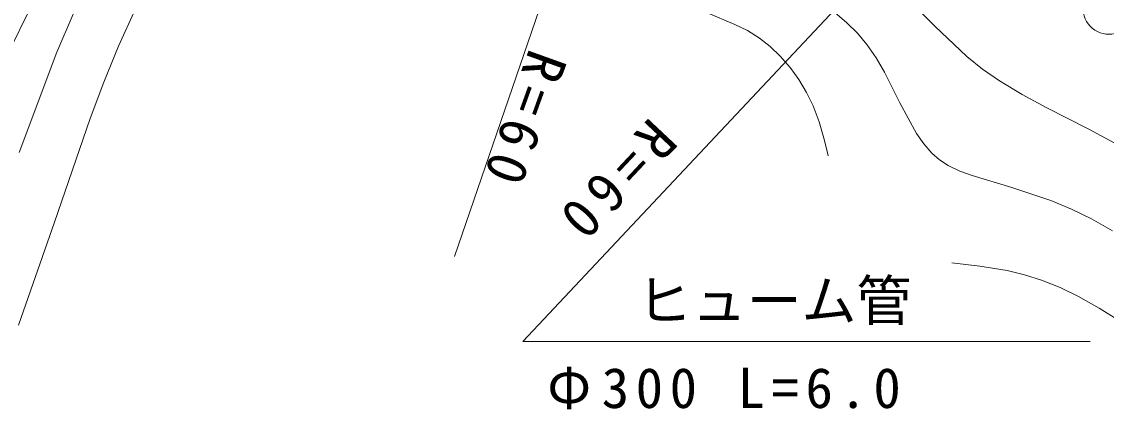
# Model space of a CAD drawing. Units: millimetres, scale not verified. Extents: x 61214 to 701214, y 6682 to 366682.
# Drawn here: x 444814 to 494197, y 253201 to 270872 of the extents above; entities that cross this region are included whole.
import ezdxf
from ezdxf.enums import TextEntityAlignment as Align

# ---------------------------------------------------------------- set-up
doc = ezdxf.new("R2010")
doc.units = ezdxf.units.MM
doc.header["$LTSCALE"] = 1000
doc.layers.add('S-SUV', color=7, linetype='Continuous', lineweight=13)
doc.styles.add('ＭＳ ゴシック', font='')
doc.styles.get('ＭＳ ゴシック').set_extended_font_data('MS Gothic')

msp = doc.modelspace()

# ---------------------------------------------------------------- linework, layer by layer
at = {"layer": 'S-SUV'}
for p, q in [((474539, 289355), (464513, 260173)), ((489807, 279921), (467635, 256294)), ((484966, 272089), (486386, 270664)), ((444169, 269371), (445249, 271567)), ((446417, 269488), (447152, 271218)), ((449229, 269759), (449998, 271461)), ((475999, 271286), (477288, 270748)), ((481833, 271292), (482390, 270826)), ((477288, 270748), (477860, 270464)), ((482390, 270826), (482868, 270351)), ((486386, 270664), (487844, 269287)), ((477860, 270464), (478403, 270127)), ((478403, 270127), (478891, 269743)), ((482868, 270351), (483300, 269837)), ((448552, 268118), (449229, 269759)), ((478891, 269743), (479348, 269305)), ((483300, 269837), (483724, 269223)), ((444693, 264908), (446417, 269488)), ((479348, 269305), (479798, 268788)), ((483724, 269223), (484100, 268572)), ((487844, 269287), (488567, 268711)), ((479798, 268788), (480200, 268234)), ((488567, 268711), (489328, 268181)), ((480200, 268234), (480552, 267650)), ((484100, 268572), (484796, 267170)), ((489328, 268181), (490373, 267549)), ((447934, 266462), (448552, 268118)), ((480552, 267650), (480854, 267031)), ((484796, 267170), (485560, 265771)), ((490373, 267549), (491459, 266962)), ((480854, 267031), (481124, 266314)), ((491459, 266962), (493400, 265972)), ((446312, 261735), (447934, 266462)), ((481124, 266314), (481340, 265567)), ((485560, 265771), (485887, 265305)), ((493400, 265972), (495307, 264932)), ((481340, 265567), (481442, 265159)), ((485887, 265305), (486257, 264884)), ((481442, 265159), (481540, 264750)), ((486257, 264884), (486605, 264579)), ((486605, 264579), (486996, 264318)), ((486996, 264318), (487523, 264061)), ((487523, 264061), (488083, 263856)), ((488083, 263856), (489903, 263308)), ((489903, 263308), (491666, 262715)), ((491666, 262715), (492608, 262328)), ((492608, 262328), (493530, 261884)), ((444668, 257031), (446312, 261735)), ((493530, 261884), (494473, 261342)), ((487165, 259878), (488431, 259732)), ((488431, 259732), (489684, 259526)), ((489684, 259526), (490469, 259337)), ((490469, 259337), (491248, 259087)), ((491248, 259087), (492093, 258748)), ((492093, 258748), (492925, 258348)), ((492925, 258348), (493870, 257820)), ((493870, 257820), (494792, 257236)), ((467635, 256294), (493463, 256294))]:
    msp.add_line(p, q, dxfattribs=at)
msp.add_arc((494318, 271480), 1184, 177.093, 283.3532, dxfattribs=at)

# ---------------------------------------------------------------- texts
at = {"layer": 'S-SUV', "style": 'ＭＳ ゴシック'}
msp.add_text('ヒューム管', height=1833, dxfattribs=at).set_placement((472821, 256697), align=Align.BOTTOM_LEFT)
at = {"layer": 'S-SUV', "char_height": 1833, "attachment_point": 7, "style": 'ＭＳ ゴシック'}
for insert, rotation in [((467921, 269726), 250.2), ((473428, 266595), 226.8)]:
    msp.add_mtext('\\T1.32;R=60', dxfattribs=dict(at, insert=insert, rotation=rotation))
at = {"layer": 'S-SUV', "insert": (468740, 253201), "char_height": 1833, "attachment_point": 7, "style": 'ＭＳ ゴシック'}
msp.add_mtext('\\T1.24;Φ300\\~L=6.0', dxfattribs=at)

doc.saveas('drawing.dxf')
